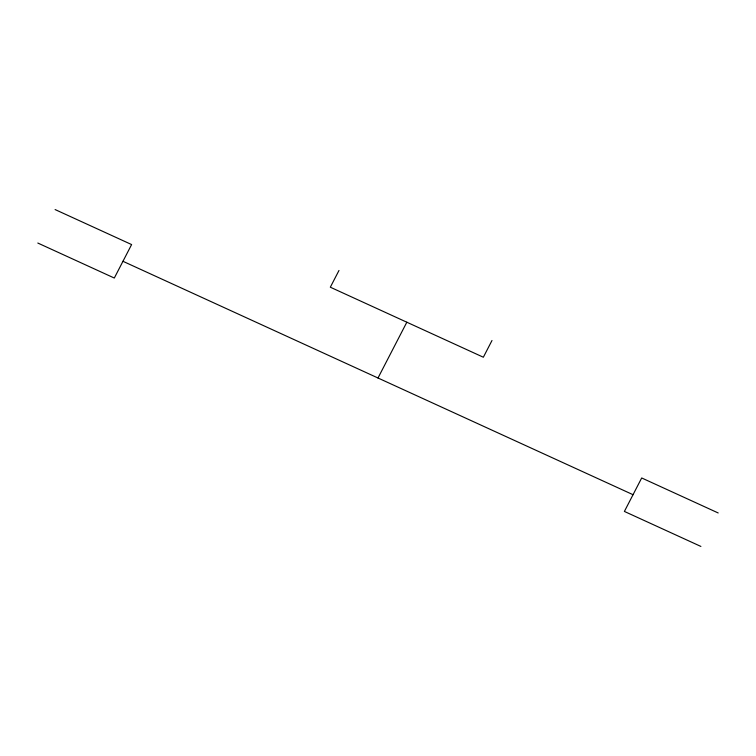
<?xml version="1.0" encoding="UTF-8"?>
<svg xmlns="http://www.w3.org/2000/svg" width="756" height="756" viewBox="0 0 756 756"><rect width="100%" height="100%" fill="white"/><g stroke="black" fill="none" stroke-linecap="round" stroke-linejoin="round"><path stroke-width="1.13" d="M338.981 270.468L330.325 287.204L483.349 357.229L491.995 340.493M378 378L406.832 322.217M55.103 209.563L131.61 244.566L114.307 278.038L37.8 243.035M718.2 512.965L641.693 477.962L624.39 511.434L700.897 546.437M122.963 261.302L633.037 494.698"/></g></svg>
